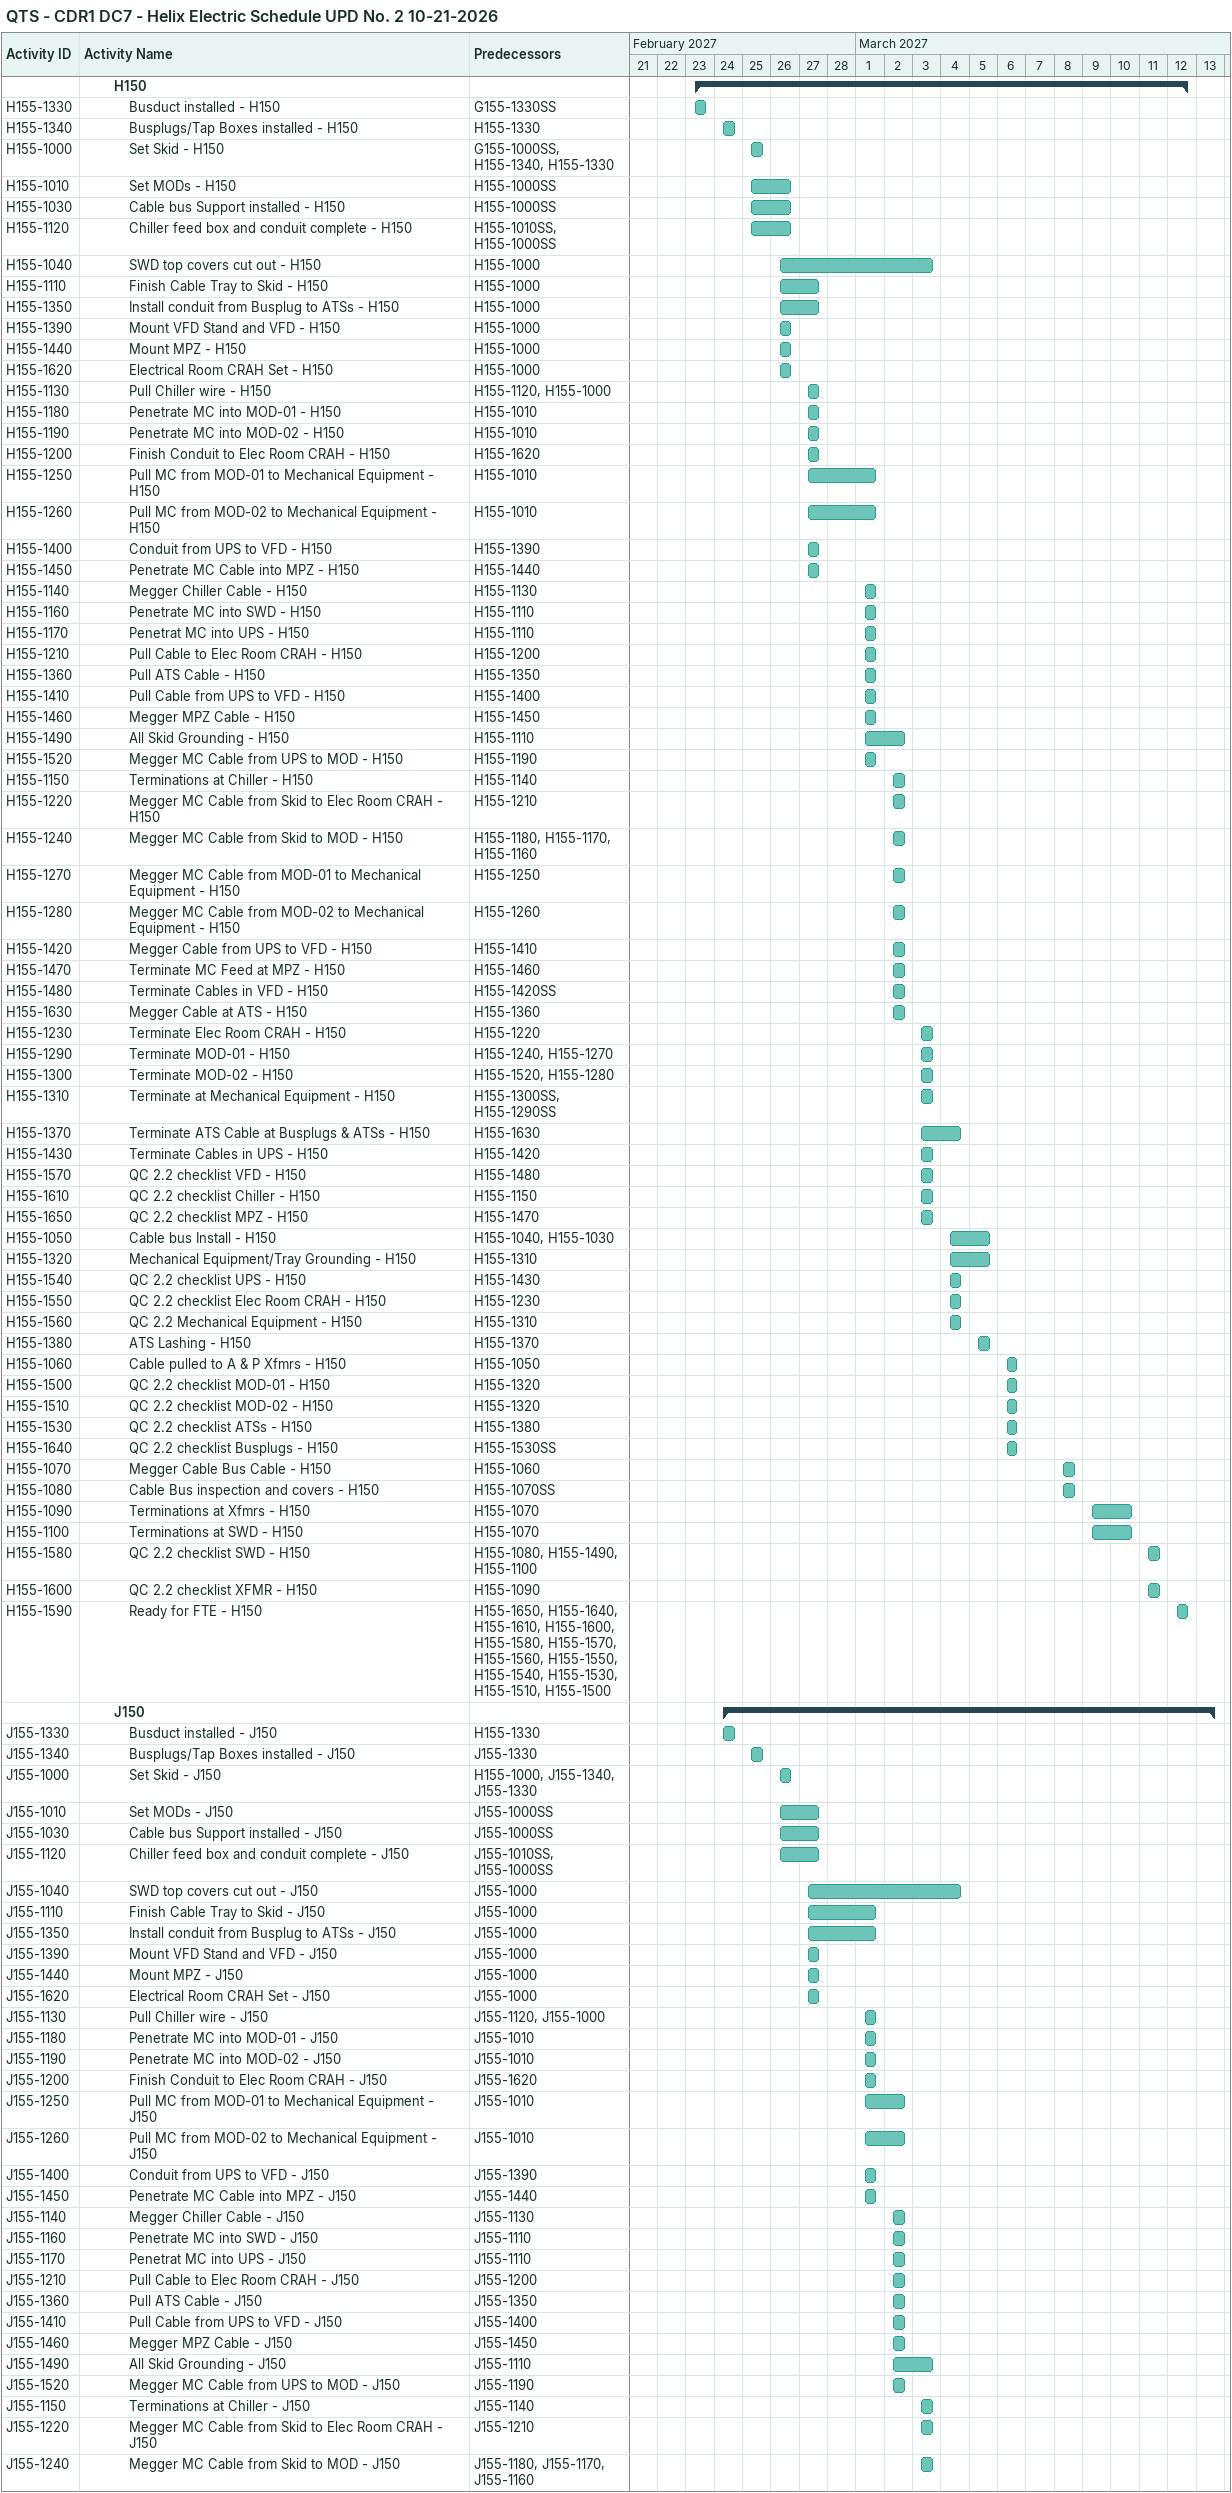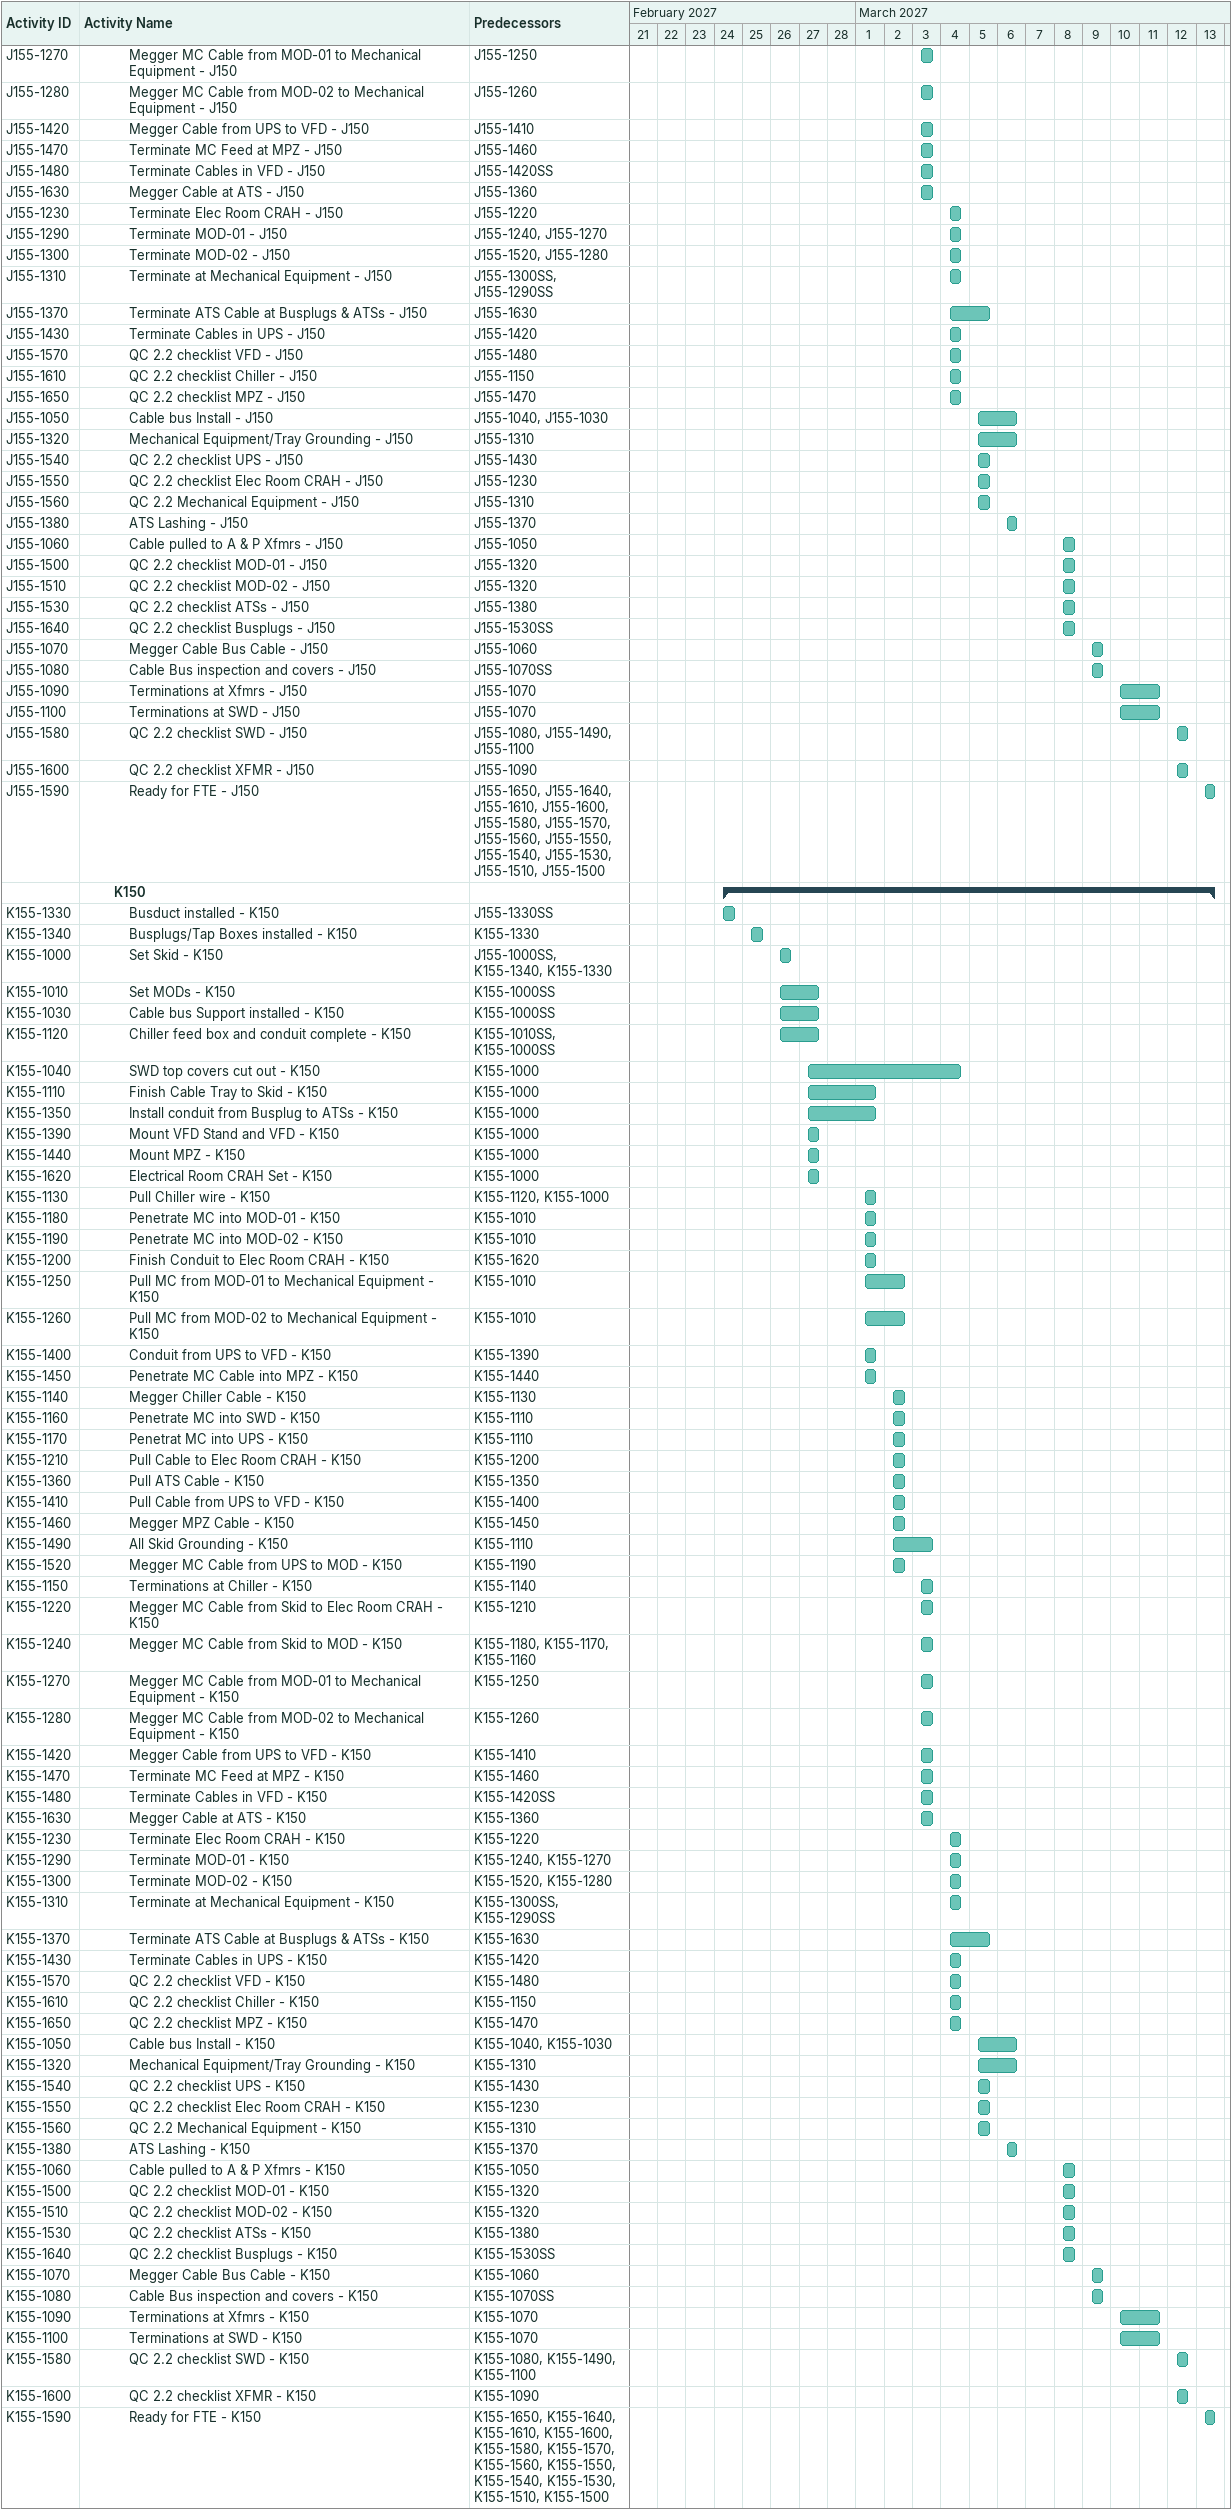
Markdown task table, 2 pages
QTS - CDR1 DC7 - Helix Electric Schedule UPD No. 2 10-21-2026

| ID | Level | Task | Start | Finish | Predecessors |
|---|---|---|---|---|---|
|  | 3 | **H150** | 2027-02-23 | 2027-03-12 |  |
| H155-1330 | 4 | Busduct installed - H150 | 2027-02-23 | 2027-02-23 | G155-1330SS |
| H155-1340 | 4 | Busplugs/Tap Boxes installed - H150 | 2027-02-24 | 2027-02-24 | H155-1330 |
| H155-1000 | 4 | Set Skid - H150 | 2027-02-25 | 2027-02-25 | G155-1000SS, H155-1340, H155-1330 |
| H155-1010 | 4 | Set MODs - H150 | 2027-02-25 | 2027-02-26 | H155-1000SS |
| H155-1030 | 4 | Cable bus Support installed - H150 | 2027-02-25 | 2027-02-26 | H155-1000SS |
| H155-1120 | 4 | Chiller feed box and conduit complete - H150 | 2027-02-25 | 2027-02-26 | H155-1010SS, H155-1000SS |
| H155-1040 | 4 | SWD top covers cut out - H150 | 2027-02-26 | 2027-03-03 | H155-1000 |
| H155-1110 | 4 | Finish Cable Tray to Skid - H150 | 2027-02-26 | 2027-02-27 | H155-1000 |
| H155-1350 | 4 | Install conduit from Busplug to ATSs - H150 | 2027-02-26 | 2027-02-27 | H155-1000 |
| H155-1390 | 4 | Mount VFD Stand and VFD - H150 | 2027-02-26 | 2027-02-26 | H155-1000 |
| H155-1440 | 4 | Mount MPZ - H150 | 2027-02-26 | 2027-02-26 | H155-1000 |
| H155-1620 | 4 | Electrical Room CRAH Set - H150 | 2027-02-26 | 2027-02-26 | H155-1000 |
| H155-1130 | 4 | Pull Chiller wire - H150 | 2027-02-27 | 2027-02-27 | H155-1120, H155-1000 |
| H155-1180 | 4 | Penetrate MC into MOD-01 - H150 | 2027-02-27 | 2027-02-27 | H155-1010 |
| H155-1190 | 4 | Penetrate MC into MOD-02 - H150 | 2027-02-27 | 2027-02-27 | H155-1010 |
| H155-1200 | 4 | Finish Conduit to Elec Room CRAH - H150 | 2027-02-27 | 2027-02-27 | H155-1620 |
| H155-1250 | 4 | Pull MC from MOD-01 to Mechanical Equipment - H150 | 2027-02-27 | 2027-03-01 | H155-1010 |
| H155-1260 | 4 | Pull MC from MOD-02 to Mechanical Equipment - H150 | 2027-02-27 | 2027-03-01 | H155-1010 |
| H155-1400 | 4 | Conduit from UPS to VFD - H150 | 2027-02-27 | 2027-02-27 | H155-1390 |
| H155-1450 | 4 | Penetrate MC Cable into MPZ - H150 | 2027-02-27 | 2027-02-27 | H155-1440 |
| H155-1140 | 4 | Megger Chiller Cable - H150 | 2027-03-01 | 2027-03-01 | H155-1130 |
| H155-1160 | 4 | Penetrate MC into SWD - H150 | 2027-03-01 | 2027-03-01 | H155-1110 |
| H155-1170 | 4 | Penetrat MC into UPS - H150 | 2027-03-01 | 2027-03-01 | H155-1110 |
| H155-1210 | 4 | Pull Cable to Elec Room CRAH - H150 | 2027-03-01 | 2027-03-01 | H155-1200 |
| H155-1360 | 4 | Pull ATS Cable - H150 | 2027-03-01 | 2027-03-01 | H155-1350 |
| H155-1410 | 4 | Pull Cable from UPS to VFD - H150 | 2027-03-01 | 2027-03-01 | H155-1400 |
| H155-1460 | 4 | Megger MPZ Cable - H150 | 2027-03-01 | 2027-03-01 | H155-1450 |
| H155-1490 | 4 | All Skid Grounding - H150 | 2027-03-01 | 2027-03-02 | H155-1110 |
| H155-1520 | 4 | Megger MC Cable from UPS to MOD - H150 | 2027-03-01 | 2027-03-01 | H155-1190 |
| H155-1150 | 4 | Terminations at Chiller - H150 | 2027-03-02 | 2027-03-02 | H155-1140 |
| H155-1220 | 4 | Megger MC Cable from Skid to Elec Room CRAH - H150 | 2027-03-02 | 2027-03-02 | H155-1210 |
| H155-1240 | 4 | Megger MC Cable from Skid to MOD - H150 | 2027-03-02 | 2027-03-02 | H155-1180, H155-1170, H155-1160 |
| H155-1270 | 4 | Megger MC Cable from MOD-01 to Mechanical Equipment - H150 | 2027-03-02 | 2027-03-02 | H155-1250 |
| H155-1280 | 4 | Megger MC Cable from MOD-02 to Mechanical Equipment - H150 | 2027-03-02 | 2027-03-02 | H155-1260 |
| H155-1420 | 4 | Megger Cable from UPS to VFD - H150 | 2027-03-02 | 2027-03-02 | H155-1410 |
| H155-1470 | 4 | Terminate MC Feed at MPZ - H150 | 2027-03-02 | 2027-03-02 | H155-1460 |
| H155-1480 | 4 | Terminate Cables in VFD - H150 | 2027-03-02 | 2027-03-02 | H155-1420SS |
| H155-1630 | 4 | Megger Cable at ATS - H150 | 2027-03-02 | 2027-03-02 | H155-1360 |
| H155-1230 | 4 | Terminate Elec Room CRAH - H150 | 2027-03-03 | 2027-03-03 | H155-1220 |
| H155-1290 | 4 | Terminate MOD-01 - H150 | 2027-03-03 | 2027-03-03 | H155-1240, H155-1270 |
| H155-1300 | 4 | Terminate MOD-02 - H150 | 2027-03-03 | 2027-03-03 | H155-1520, H155-1280 |
| H155-1310 | 4 | Terminate at Mechanical Equipment - H150 | 2027-03-03 | 2027-03-03 | H155-1300SS, H155-1290SS |
| H155-1370 | 4 | Terminate ATS Cable at Busplugs & ATSs - H150 | 2027-03-03 | 2027-03-04 | H155-1630 |
| H155-1430 | 4 | Terminate Cables in UPS - H150 | 2027-03-03 | 2027-03-03 | H155-1420 |
| H155-1570 | 4 | QC 2.2 checklist VFD - H150 | 2027-03-03 | 2027-03-03 | H155-1480 |
| H155-1610 | 4 | QC 2.2 checklist Chiller - H150 | 2027-03-03 | 2027-03-03 | H155-1150 |
| H155-1650 | 4 | QC 2.2 checklist MPZ - H150 | 2027-03-03 | 2027-03-03 | H155-1470 |
| H155-1050 | 4 | Cable bus Install - H150 | 2027-03-04 | 2027-03-05 | H155-1040, H155-1030 |
| H155-1320 | 4 | Mechanical Equipment/Tray Grounding - H150 | 2027-03-04 | 2027-03-05 | H155-1310 |
| H155-1540 | 4 | QC 2.2 checklist UPS - H150 | 2027-03-04 | 2027-03-04 | H155-1430 |
| H155-1550 | 4 | QC 2.2 checklist Elec Room CRAH - H150 | 2027-03-04 | 2027-03-04 | H155-1230 |
| H155-1560 | 4 | QC 2.2 Mechanical Equipment - H150 | 2027-03-04 | 2027-03-04 | H155-1310 |
| H155-1380 | 4 | ATS Lashing - H150 | 2027-03-05 | 2027-03-05 | H155-1370 |
| H155-1060 | 4 | Cable pulled to A & P Xfmrs - H150 | 2027-03-06 | 2027-03-06 | H155-1050 |
| H155-1500 | 4 | QC 2.2 checklist MOD-01 - H150 | 2027-03-06 | 2027-03-06 | H155-1320 |
| H155-1510 | 4 | QC 2.2 checklist MOD-02 - H150 | 2027-03-06 | 2027-03-06 | H155-1320 |
| H155-1530 | 4 | QC 2.2 checklist ATSs - H150 | 2027-03-06 | 2027-03-06 | H155-1380 |
| H155-1640 | 4 | QC 2.2 checklist Busplugs - H150 | 2027-03-06 | 2027-03-06 | H155-1530SS |
| H155-1070 | 4 | Megger Cable Bus Cable - H150 | 2027-03-08 | 2027-03-08 | H155-1060 |
| H155-1080 | 4 | Cable Bus inspection and covers - H150 | 2027-03-08 | 2027-03-08 | H155-1070SS |
| H155-1090 | 4 | Terminations at Xfmrs - H150 | 2027-03-09 | 2027-03-10 | H155-1070 |
| H155-1100 | 4 | Terminations at SWD - H150 | 2027-03-09 | 2027-03-10 | H155-1070 |
| H155-1580 | 4 | QC 2.2 checklist SWD - H150 | 2027-03-11 | 2027-03-11 | H155-1080, H155-1490, H155-1100 |
| H155-1600 | 4 | QC 2.2 checklist XFMR - H150 | 2027-03-11 | 2027-03-11 | H155-1090 |
| H155-1590 | 4 | Ready for FTE - H150 | 2027-03-12 | 2027-03-12 | H155-1650, H155-1640, H155-1610, H155-1600, H155-1580, H155-1570, H155-1560, H155-1550, H155-1540, H155-1530, H155-1510, H155-1500 |
|  | 3 | **J150** | 2027-02-24 | 2027-03-13 |  |
| J155-1330 | 4 | Busduct installed - J150 | 2027-02-24 | 2027-02-24 | H155-1330 |
| J155-1340 | 4 | Busplugs/Tap Boxes installed - J150 | 2027-02-25 | 2027-02-25 | J155-1330 |
| J155-1000 | 4 | Set Skid - J150 | 2027-02-26 | 2027-02-26 | H155-1000, J155-1340, J155-1330 |
| J155-1010 | 4 | Set MODs - J150 | 2027-02-26 | 2027-02-27 | J155-1000SS |
| J155-1030 | 4 | Cable bus Support installed - J150 | 2027-02-26 | 2027-02-27 | J155-1000SS |
| J155-1120 | 4 | Chiller feed box and conduit complete - J150 | 2027-02-26 | 2027-02-27 | J155-1010SS, J155-1000SS |
| J155-1040 | 4 | SWD top covers cut out - J150 | 2027-02-27 | 2027-03-04 | J155-1000 |
| J155-1110 | 4 | Finish Cable Tray to Skid - J150 | 2027-02-27 | 2027-03-01 | J155-1000 |
| J155-1350 | 4 | Install conduit from Busplug to ATSs - J150 | 2027-02-27 | 2027-03-01 | J155-1000 |
| J155-1390 | 4 | Mount VFD Stand and VFD - J150 | 2027-02-27 | 2027-02-27 | J155-1000 |
| J155-1440 | 4 | Mount MPZ - J150 | 2027-02-27 | 2027-02-27 | J155-1000 |
| J155-1620 | 4 | Electrical Room CRAH Set - J150 | 2027-02-27 | 2027-02-27 | J155-1000 |
| J155-1130 | 4 | Pull Chiller wire - J150 | 2027-03-01 | 2027-03-01 | J155-1120, J155-1000 |
| J155-1180 | 4 | Penetrate MC into MOD-01 - J150 | 2027-03-01 | 2027-03-01 | J155-1010 |
| J155-1190 | 4 | Penetrate MC into MOD-02 - J150 | 2027-03-01 | 2027-03-01 | J155-1010 |
| J155-1200 | 4 | Finish Conduit to Elec Room CRAH - J150 | 2027-03-01 | 2027-03-01 | J155-1620 |
| J155-1250 | 4 | Pull MC from MOD-01 to Mechanical Equipment - J150 | 2027-03-01 | 2027-03-02 | J155-1010 |
| J155-1260 | 4 | Pull MC from MOD-02 to Mechanical Equipment - J150 | 2027-03-01 | 2027-03-02 | J155-1010 |
| J155-1400 | 4 | Conduit from UPS to VFD - J150 | 2027-03-01 | 2027-03-01 | J155-1390 |
| J155-1450 | 4 | Penetrate MC Cable into MPZ - J150 | 2027-03-01 | 2027-03-01 | J155-1440 |
| J155-1140 | 4 | Megger Chiller Cable - J150 | 2027-03-02 | 2027-03-02 | J155-1130 |
| J155-1160 | 4 | Penetrate MC into SWD - J150 | 2027-03-02 | 2027-03-02 | J155-1110 |
| J155-1170 | 4 | Penetrat MC into UPS - J150 | 2027-03-02 | 2027-03-02 | J155-1110 |
| J155-1210 | 4 | Pull Cable to Elec Room CRAH - J150 | 2027-03-02 | 2027-03-02 | J155-1200 |
| J155-1360 | 4 | Pull ATS Cable - J150 | 2027-03-02 | 2027-03-02 | J155-1350 |
| J155-1410 | 4 | Pull Cable from UPS to VFD - J150 | 2027-03-02 | 2027-03-02 | J155-1400 |
| J155-1460 | 4 | Megger MPZ Cable - J150 | 2027-03-02 | 2027-03-02 | J155-1450 |
| J155-1490 | 4 | All Skid Grounding - J150 | 2027-03-02 | 2027-03-03 | J155-1110 |
| J155-1520 | 4 | Megger MC Cable from UPS to MOD - J150 | 2027-03-02 | 2027-03-02 | J155-1190 |
| J155-1150 | 4 | Terminations at Chiller - J150 | 2027-03-03 | 2027-03-03 | J155-1140 |
| J155-1220 | 4 | Megger MC Cable from Skid to Elec Room CRAH - J150 | 2027-03-03 | 2027-03-03 | J155-1210 |
| J155-1240 | 4 | Megger MC Cable from Skid to MOD - J150 | 2027-03-03 | 2027-03-03 | J155-1180, J155-1170, J155-1160 |
| J155-1270 | 4 | Megger MC Cable from MOD-01 to Mechanical Equipment - J150 | 2027-03-03 | 2027-03-03 | J155-1250 |
| J155-1280 | 4 | Megger MC Cable from MOD-02 to Mechanical Equipment - J150 | 2027-03-03 | 2027-03-03 | J155-1260 |
| J155-1420 | 4 | Megger Cable from UPS to VFD - J150 | 2027-03-03 | 2027-03-03 | J155-1410 |
| J155-1470 | 4 | Terminate MC Feed at MPZ - J150 | 2027-03-03 | 2027-03-03 | J155-1460 |
| J155-1480 | 4 | Terminate Cables in VFD - J150 | 2027-03-03 | 2027-03-03 | J155-1420SS |
| J155-1630 | 4 | Megger Cable at ATS - J150 | 2027-03-03 | 2027-03-03 | J155-1360 |
| J155-1230 | 4 | Terminate Elec Room CRAH - J150 | 2027-03-04 | 2027-03-04 | J155-1220 |
| J155-1290 | 4 | Terminate MOD-01 - J150 | 2027-03-04 | 2027-03-04 | J155-1240, J155-1270 |
| J155-1300 | 4 | Terminate MOD-02 - J150 | 2027-03-04 | 2027-03-04 | J155-1520, J155-1280 |
| J155-1310 | 4 | Terminate at Mechanical Equipment - J150 | 2027-03-04 | 2027-03-04 | J155-1300SS, J155-1290SS |
| J155-1370 | 4 | Terminate ATS Cable at Busplugs & ATSs - J150 | 2027-03-04 | 2027-03-05 | J155-1630 |
| J155-1430 | 4 | Terminate Cables in UPS - J150 | 2027-03-04 | 2027-03-04 | J155-1420 |
| J155-1570 | 4 | QC 2.2 checklist VFD - J150 | 2027-03-04 | 2027-03-04 | J155-1480 |
| J155-1610 | 4 | QC 2.2 checklist Chiller - J150 | 2027-03-04 | 2027-03-04 | J155-1150 |
| J155-1650 | 4 | QC 2.2 checklist MPZ - J150 | 2027-03-04 | 2027-03-04 | J155-1470 |
| J155-1050 | 4 | Cable bus Install - J150 | 2027-03-05 | 2027-03-06 | J155-1040, J155-1030 |
| J155-1320 | 4 | Mechanical Equipment/Tray Grounding - J150 | 2027-03-05 | 2027-03-06 | J155-1310 |
| J155-1540 | 4 | QC 2.2 checklist UPS - J150 | 2027-03-05 | 2027-03-05 | J155-1430 |
| J155-1550 | 4 | QC 2.2 checklist Elec Room CRAH - J150 | 2027-03-05 | 2027-03-05 | J155-1230 |
| J155-1560 | 4 | QC 2.2 Mechanical Equipment - J150 | 2027-03-05 | 2027-03-05 | J155-1310 |
| J155-1380 | 4 | ATS Lashing - J150 | 2027-03-06 | 2027-03-06 | J155-1370 |
| J155-1060 | 4 | Cable pulled to A & P Xfmrs - J150 | 2027-03-08 | 2027-03-08 | J155-1050 |
| J155-1500 | 4 | QC 2.2 checklist MOD-01 - J150 | 2027-03-08 | 2027-03-08 | J155-1320 |
| J155-1510 | 4 | QC 2.2 checklist MOD-02 - J150 | 2027-03-08 | 2027-03-08 | J155-1320 |
| J155-1530 | 4 | QC 2.2 checklist ATSs - J150 | 2027-03-08 | 2027-03-08 | J155-1380 |
| J155-1640 | 4 | QC 2.2 checklist Busplugs - J150 | 2027-03-08 | 2027-03-08 | J155-1530SS |
| J155-1070 | 4 | Megger Cable Bus Cable - J150 | 2027-03-09 | 2027-03-09 | J155-1060 |
| J155-1080 | 4 | Cable Bus inspection and covers - J150 | 2027-03-09 | 2027-03-09 | J155-1070SS |
| J155-1090 | 4 | Terminations at Xfmrs - J150 | 2027-03-10 | 2027-03-11 | J155-1070 |
| J155-1100 | 4 | Terminations at SWD - J150 | 2027-03-10 | 2027-03-11 | J155-1070 |
| J155-1580 | 4 | QC 2.2 checklist SWD - J150 | 2027-03-12 | 2027-03-12 | J155-1080, J155-1490, J155-1100 |
| J155-1600 | 4 | QC 2.2 checklist XFMR - J150 | 2027-03-12 | 2027-03-12 | J155-1090 |
| J155-1590 | 4 | Ready for FTE - J150 | 2027-03-13 | 2027-03-13 | J155-1650, J155-1640, J155-1610, J155-1600, J155-1580, J155-1570, J155-1560, J155-1550, J155-1540, J155-1530, J155-1510, J155-1500 |
|  | 3 | **K150** | 2027-02-24 | 2027-03-13 |  |
| K155-1330 | 4 | Busduct installed - K150 | 2027-02-24 | 2027-02-24 | J155-1330SS |
| K155-1340 | 4 | Busplugs/Tap Boxes installed - K150 | 2027-02-25 | 2027-02-25 | K155-1330 |
| K155-1000 | 4 | Set Skid - K150 | 2027-02-26 | 2027-02-26 | J155-1000SS, K155-1340, K155-1330 |
| K155-1010 | 4 | Set MODs - K150 | 2027-02-26 | 2027-02-27 | K155-1000SS |
| K155-1030 | 4 | Cable bus Support installed - K150 | 2027-02-26 | 2027-02-27 | K155-1000SS |
| K155-1120 | 4 | Chiller feed box and conduit complete - K150 | 2027-02-26 | 2027-02-27 | K155-1010SS, K155-1000SS |
| K155-1040 | 4 | SWD top covers cut out - K150 | 2027-02-27 | 2027-03-04 | K155-1000 |
| K155-1110 | 4 | Finish Cable Tray to Skid - K150 | 2027-02-27 | 2027-03-01 | K155-1000 |
| K155-1350 | 4 | Install conduit from Busplug to ATSs - K150 | 2027-02-27 | 2027-03-01 | K155-1000 |
| K155-1390 | 4 | Mount VFD Stand and VFD - K150 | 2027-02-27 | 2027-02-27 | K155-1000 |
| K155-1440 | 4 | Mount MPZ - K150 | 2027-02-27 | 2027-02-27 | K155-1000 |
| K155-1620 | 4 | Electrical Room CRAH Set - K150 | 2027-02-27 | 2027-02-27 | K155-1000 |
| K155-1130 | 4 | Pull Chiller wire - K150 | 2027-03-01 | 2027-03-01 | K155-1120, K155-1000 |
| K155-1180 | 4 | Penetrate MC into MOD-01 - K150 | 2027-03-01 | 2027-03-01 | K155-1010 |
| K155-1190 | 4 | Penetrate MC into MOD-02 - K150 | 2027-03-01 | 2027-03-01 | K155-1010 |
| K155-1200 | 4 | Finish Conduit to Elec Room CRAH - K150 | 2027-03-01 | 2027-03-01 | K155-1620 |
| K155-1250 | 4 | Pull MC from MOD-01 to Mechanical Equipment - K150 | 2027-03-01 | 2027-03-02 | K155-1010 |
| K155-1260 | 4 | Pull MC from MOD-02 to Mechanical Equipment - K150 | 2027-03-01 | 2027-03-02 | K155-1010 |
| K155-1400 | 4 | Conduit from UPS to VFD - K150 | 2027-03-01 | 2027-03-01 | K155-1390 |
| K155-1450 | 4 | Penetrate MC Cable into MPZ - K150 | 2027-03-01 | 2027-03-01 | K155-1440 |
| K155-1140 | 4 | Megger Chiller Cable - K150 | 2027-03-02 | 2027-03-02 | K155-1130 |
| K155-1160 | 4 | Penetrate MC into SWD - K150 | 2027-03-02 | 2027-03-02 | K155-1110 |
| K155-1170 | 4 | Penetrat MC into UPS - K150 | 2027-03-02 | 2027-03-02 | K155-1110 |
| K155-1210 | 4 | Pull Cable to Elec Room CRAH - K150 | 2027-03-02 | 2027-03-02 | K155-1200 |
| K155-1360 | 4 | Pull ATS Cable - K150 | 2027-03-02 | 2027-03-02 | K155-1350 |
| K155-1410 | 4 | Pull Cable from UPS to VFD - K150 | 2027-03-02 | 2027-03-02 | K155-1400 |
| K155-1460 | 4 | Megger MPZ Cable - K150 | 2027-03-02 | 2027-03-02 | K155-1450 |
| K155-1490 | 4 | All Skid Grounding - K150 | 2027-03-02 | 2027-03-03 | K155-1110 |
| K155-1520 | 4 | Megger MC Cable from UPS to MOD - K150 | 2027-03-02 | 2027-03-02 | K155-1190 |
| K155-1150 | 4 | Terminations at Chiller - K150 | 2027-03-03 | 2027-03-03 | K155-1140 |
| K155-1220 | 4 | Megger MC Cable from Skid to Elec Room CRAH - K150 | 2027-03-03 | 2027-03-03 | K155-1210 |
| K155-1240 | 4 | Megger MC Cable from Skid to MOD - K150 | 2027-03-03 | 2027-03-03 | K155-1180, K155-1170, K155-1160 |
| K155-1270 | 4 | Megger MC Cable from MOD-01 to Mechanical Equipment - K150 | 2027-03-03 | 2027-03-03 | K155-1250 |
| K155-1280 | 4 | Megger MC Cable from MOD-02 to Mechanical Equipment - K150 | 2027-03-03 | 2027-03-03 | K155-1260 |
| K155-1420 | 4 | Megger Cable from UPS to VFD - K150 | 2027-03-03 | 2027-03-03 | K155-1410 |
| K155-1470 | 4 | Terminate MC Feed at MPZ - K150 | 2027-03-03 | 2027-03-03 | K155-1460 |
| K155-1480 | 4 | Terminate Cables in VFD - K150 | 2027-03-03 | 2027-03-03 | K155-1420SS |
| K155-1630 | 4 | Megger Cable at ATS - K150 | 2027-03-03 | 2027-03-03 | K155-1360 |
| K155-1230 | 4 | Terminate Elec Room CRAH - K150 | 2027-03-04 | 2027-03-04 | K155-1220 |
| K155-1290 | 4 | Terminate MOD-01 - K150 | 2027-03-04 | 2027-03-04 | K155-1240, K155-1270 |
| K155-1300 | 4 | Terminate MOD-02 - K150 | 2027-03-04 | 2027-03-04 | K155-1520, K155-1280 |
| K155-1310 | 4 | Terminate at Mechanical Equipment - K150 | 2027-03-04 | 2027-03-04 | K155-1300SS, K155-1290SS |
| K155-1370 | 4 | Terminate ATS Cable at Busplugs & ATSs - K150 | 2027-03-04 | 2027-03-05 | K155-1630 |
| K155-1430 | 4 | Terminate Cables in UPS - K150 | 2027-03-04 | 2027-03-04 | K155-1420 |
| K155-1570 | 4 | QC 2.2 checklist VFD - K150 | 2027-03-04 | 2027-03-04 | K155-1480 |
| K155-1610 | 4 | QC 2.2 checklist Chiller - K150 | 2027-03-04 | 2027-03-04 | K155-1150 |
| K155-1650 | 4 | QC 2.2 checklist MPZ - K150 | 2027-03-04 | 2027-03-04 | K155-1470 |
| K155-1050 | 4 | Cable bus Install - K150 | 2027-03-05 | 2027-03-06 | K155-1040, K155-1030 |
| K155-1320 | 4 | Mechanical Equipment/Tray Grounding - K150 | 2027-03-05 | 2027-03-06 | K155-1310 |
| K155-1540 | 4 | QC 2.2 checklist UPS - K150 | 2027-03-05 | 2027-03-05 | K155-1430 |
| K155-1550 | 4 | QC 2.2 checklist Elec Room CRAH - K150 | 2027-03-05 | 2027-03-05 | K155-1230 |
| K155-1560 | 4 | QC 2.2 Mechanical Equipment - K150 | 2027-03-05 | 2027-03-05 | K155-1310 |
| K155-1380 | 4 | ATS Lashing - K150 | 2027-03-06 | 2027-03-06 | K155-1370 |
| K155-1060 | 4 | Cable pulled to A & P Xfmrs - K150 | 2027-03-08 | 2027-03-08 | K155-1050 |
| K155-1500 | 4 | QC 2.2 checklist MOD-01 - K150 | 2027-03-08 | 2027-03-08 | K155-1320 |
| K155-1510 | 4 | QC 2.2 checklist MOD-02 - K150 | 2027-03-08 | 2027-03-08 | K155-1320 |
| K155-1530 | 4 | QC 2.2 checklist ATSs - K150 | 2027-03-08 | 2027-03-08 | K155-1380 |
| K155-1640 | 4 | QC 2.2 checklist Busplugs - K150 | 2027-03-08 | 2027-03-08 | K155-1530SS |
| K155-1070 | 4 | Megger Cable Bus Cable - K150 | 2027-03-09 | 2027-03-09 | K155-1060 |
| K155-1080 | 4 | Cable Bus inspection and covers - K150 | 2027-03-09 | 2027-03-09 | K155-1070SS |
| K155-1090 | 4 | Terminations at Xfmrs - K150 | 2027-03-10 | 2027-03-11 | K155-1070 |
| K155-1100 | 4 | Terminations at SWD - K150 | 2027-03-10 | 2027-03-11 | K155-1070 |
| K155-1580 | 4 | QC 2.2 checklist SWD - K150 | 2027-03-12 | 2027-03-12 | K155-1080, K155-1490, K155-1100 |
| K155-1600 | 4 | QC 2.2 checklist XFMR - K150 | 2027-03-12 | 2027-03-12 | K155-1090 |
| K155-1590 | 4 | Ready for FTE - K150 | 2027-03-13 | 2027-03-13 | K155-1650, K155-1640, K155-1610, K155-1600, K155-1580, K155-1570, K155-1560, K155-1550, K155-1540, K155-1530, K155-1510, K155-1500 |
